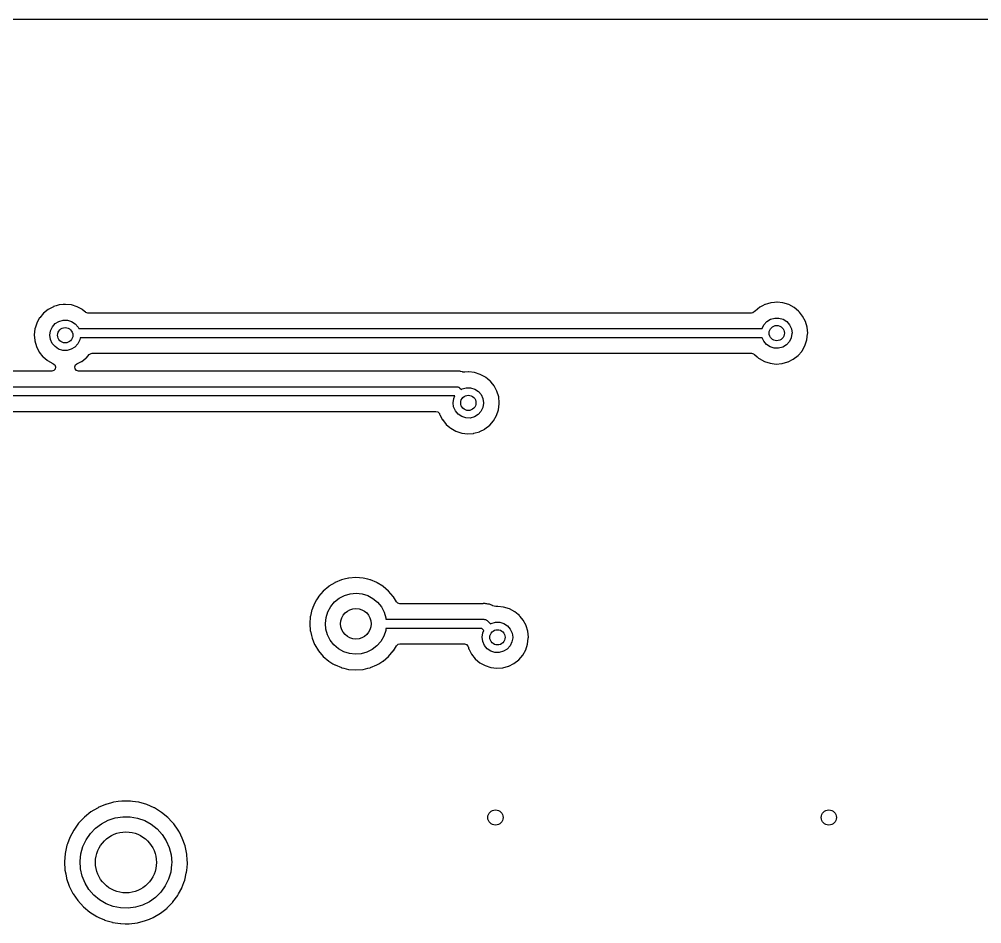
# Model space of a CAD drawing. Extents: x 41 to 172, y -227 to -42.
# Drawn here: x 58.18 to 89.72, y -72.06 to -42.42 of the extents above; entities that cross this region are included whole.
import ezdxf

# ---------------------------------------------------------------- set-up
doc = ezdxf.new("R2010")
doc.units = 0
doc.layers.add('BLACK', color=7, linetype='CONTINUOUS')

msp = doc.modelspace()

# ---------------------------------------------------------------- linework, layer by layer
at = {"layer": 'BLACK', "linetype": 'CONTINUOUS'}
for p, q in [((40.6395, -42.4185), (171.451, -42.4185)), ((82.8062, -51.7113), (82.7011, -51.7422)), ((82.8121, -51.7096), (82.8062, -51.7113)), ((82.8062, -51.7113), (82.8062, -51.7113)), ((82.8182, -51.709), (82.8121, -51.7096)), ((82.8183, -51.709), (82.8182, -51.709)), ((82.9266, -51.6992), (82.8183, -51.709)), ((83.0091, -51.6916), (82.9266, -51.6992)), ((83.0152, -51.6923), (83.0091, -51.6916)), ((83.1996, -51.7117), (83.0152, -51.6923)), ((83.0152, -51.6923), (83.0152, -51.6923)), ((83.2058, -51.7123), (83.1996, -51.7117)), ((83.1996, -51.7117), (83.1996, -51.7117)), ((83.3947, -51.7708), (83.2058, -51.7123)), ((59.1351, -51.9276), (58.981, -52.0515)), ((59.2141, -51.8862), (59.1351, -51.9276)), ((59.3049, -51.8388), (59.2141, -51.8862)), ((59.3104, -51.8359), (59.3049, -51.8388)), ((59.3049, -51.8388), (59.3049, -51.8388)), ((59.3923, -51.8118), (59.3104, -51.8359)), ((59.4942, -51.7818), (59.3923, -51.8118)), ((59.5001, -51.7801), (59.4942, -51.7818)), ((59.4942, -51.7818), (59.4942, -51.7818)), ((59.5062, -51.7795), (59.5001, -51.7801)), ((59.5063, -51.7795), (59.5062, -51.7795)), ((59.6257, -51.7687), (59.5063, -51.7795)), ((59.6971, -51.7622), (59.6257, -51.7687)), ((59.7032, -51.7628), (59.6971, -51.7622)), ((59.8876, -51.7822), (59.7032, -51.7628)), ((59.7032, -51.7628), (59.7032, -51.7628)), ((59.8938, -51.7828), (59.8876, -51.7822)), ((59.8876, -51.7822), (59.8876, -51.7822)), ((60.0827, -51.8413), (59.8938, -51.7828)), ((60.2567, -51.9354), (60.0827, -51.8413)), ((60.2614, -51.9393), (60.2567, -51.9354)), ((60.356, -52.0176), (60.2614, -51.9393)), ((60.2614, -51.9393), (60.2614, -51.9393)), ((60.3682, -52.0265), (60.356, -52.0176)), ((60.4364, -52.0465), (60.3682, -52.0265)), ((82.2758, -52.0015), (82.2166, -52.0408)), ((82.289, -51.9857), (82.2758, -52.0015)), ((82.293, -51.981), (82.289, -51.9857)), ((82.4471, -51.857), (82.293, -51.981)), ((82.5336, -51.8118), (82.4471, -51.857)), ((82.6169, -51.7683), (82.5336, -51.8118)), ((82.6224, -51.7654), (82.6169, -51.7683)), ((82.6169, -51.7683), (82.6169, -51.7683)), ((82.7011, -51.7422), (82.6224, -51.7654)), ((83.5687, -51.8649), (83.3947, -51.7708)), ((83.5734, -51.8688), (83.5687, -51.8649)), ((83.7163, -51.987), (83.5734, -51.8688)), ((83.5734, -51.8688), (83.5734, -51.8688)), ((83.7211, -51.9909), (83.7163, -51.987)), ((83.725, -51.9957), (83.7211, -51.9909)), ((83.7469, -52.0226), (83.725, -51.9957)), ((83.725, -51.9957), (83.725, -51.9957)), ((83.8461, -52.1442), (83.7469, -52.0226)), ((58.7869, -52.3247), (58.7586, -52.3763)), ((58.8509, -52.2084), (58.7869, -52.3247)), ((58.8538, -52.203), (58.8509, -52.2084)), ((58.8509, -52.2084), (58.8509, -52.2084)), ((58.981, -52.0515), (58.8538, -52.203)), ((59.3659, -52.3947), (59.4858, -52.3191)), ((59.4858, -52.3191), (59.6221, -52.2801)), ((59.6221, -52.2801), (59.7639, -52.281)), ((59.7639, -52.281), (59.8997, -52.3216)), ((59.8997, -52.3216), (60.0187, -52.3987)), ((82.1792, -52.0465), (60.4364, -52.0465)), ((82.2166, -52.0408), (82.1792, -52.0465)), ((82.5841, -52.4305), (82.6779, -52.3242)), ((82.6779, -52.3242), (82.7978, -52.2486)), ((82.7978, -52.2486), (82.9341, -52.2096)), ((82.9341, -52.2096), (83.0759, -52.2105)), ((83.0759, -52.2105), (83.2117, -52.2511)), ((83.2117, -52.2511), (83.3307, -52.3282)), ((83.3307, -52.3282), (83.4232, -52.4356)), ((83.9389, -52.3188), (83.8461, -52.1442)), ((83.9961, -52.5082), (83.9389, -52.3188)), ((58.6988, -52.5648), (58.6767, -52.7614)), ((58.7148, -52.5143), (58.6988, -52.5648)), ((58.7567, -52.3822), (58.7148, -52.5143)), ((58.7586, -52.3763), (58.7567, -52.3822)), ((58.7567, -52.3822), (58.7567, -52.3822)), ((59.19, -52.7694), (59.2118, -52.6293)), ((59.2118, -52.6293), (59.2721, -52.501)), ((59.2721, -52.501), (59.3659, -52.3947)), ((60.0187, -52.3987), (60.1112, -52.5061)), ((60.1112, -52.5061), (60.1334, -52.555)), ((60.1334, -52.555), (82.5256, -52.555)), ((82.5256, -52.555), (82.5841, -52.4305)), ((83.4232, -52.4356), (83.4819, -52.5647)), ((83.4819, -52.5647), (83.502, -52.705)), ((84.0154, -52.705), (83.9961, -52.5082)), ((58.6767, -52.7614), (58.6772, -52.7675)), ((58.6772, -52.7675), (58.6914, -52.9368)), ((58.6914, -52.9368), (58.6933, -52.9584)), ((58.6933, -52.9584), (58.7478, -53.1486)), ((59.2084, -52.91), (59.19, -52.7694)), ((59.2655, -53.0397), (59.2084, -52.91)), ((60.1663, -52.9275), (60.1045, -53.0551)), ((60.1785, -52.855), (60.1663, -52.9275)), ((82.5273, -52.855), (60.1785, -52.855)), ((82.5775, -52.9692), (82.5273, -52.855)), ((82.6687, -53.0777), (82.5775, -52.9692)), ((83.4783, -52.857), (83.4165, -52.9846)), ((83.5019, -52.7172), (83.4783, -52.857)), ((83.502, -52.705), (83.5019, -52.7172)), ((83.9278, -53.1172), (83.9902, -52.9295)), ((83.9902, -52.9295), (84.015, -52.7333)), ((84.015, -52.7333), (84.0154, -52.705)), ((58.7478, -53.1486), (58.7506, -53.154)), ((58.7506, -53.154), (58.8245, -53.2979)), ((59.3567, -53.1482), (59.2655, -53.0397)), ((59.4747, -53.2268), (59.3567, -53.1482)), ((59.6101, -53.2691), (59.4747, -53.2268)), ((59.7518, -53.2717), (59.6101, -53.2691)), ((59.8886, -53.2344), (59.7518, -53.2717)), ((60.0094, -53.1602), (59.8886, -53.2344)), ((60.1045, -53.0551), (60.0094, -53.1602)), ((82.7867, -53.1563), (82.6687, -53.0777)), ((82.9221, -53.1986), (82.7867, -53.1563)), ((83.0638, -53.2012), (82.9221, -53.1986)), ((83.2006, -53.1639), (83.0638, -53.2012)), ((83.3214, -53.0897), (83.2006, -53.1639)), ((83.4165, -52.9846), (83.3214, -53.0897)), ((83.826, -53.2938), (83.8301, -53.2891)), ((83.8301, -53.2891), (83.9278, -53.1172)), ((58.8245, -53.2979), (58.8382, -53.3245)), ((58.8382, -53.3245), (58.961, -53.4795)), ((58.961, -53.4795), (58.9657, -53.4835)), ((58.9657, -53.4835), (58.9657, -53.4835)), ((58.9657, -53.4835), (59.0961, -53.5944)), ((59.0961, -53.5944), (59.1116, -53.6076)), ((59.1116, -53.6076), (59.2843, -53.7041)), ((60.233, -53.6311), (60.3715, -53.5229)), ((60.3715, -53.5229), (60.384, -53.5132)), ((60.384, -53.5132), (60.3888, -53.5094)), ((60.3888, -53.5094), (60.4771, -53.4072)), ((60.4771, -53.4072), (60.5367, -53.3687)), ((60.5367, -53.3687), (60.5724, -53.3635)), ((60.5724, -53.3635), (82.1765, -53.3635)), ((82.1765, -53.3635), (82.2446, -53.3835)), ((82.2446, -53.3835), (82.2671, -53.402)), ((82.2671, -53.402), (82.2692, -53.4041)), ((82.2692, -53.4041), (82.273, -53.409)), ((82.273, -53.409), (82.3606, -53.4835)), ((82.3606, -53.4835), (82.407, -53.5229)), ((82.407, -53.5229), (82.4236, -53.5371)), ((82.4236, -53.5371), (82.5963, -53.6336)), ((83.374, -53.647), (83.5395, -53.5634)), ((83.5395, -53.5634), (83.545, -53.5606)), ((83.5395, -53.5634), (83.5395, -53.5634)), ((83.545, -53.5606), (83.7008, -53.4389)), ((83.7008, -53.4389), (83.8187, -53.3023)), ((83.8187, -53.3023), (83.826, -53.2938)), ((83.826, -53.2938), (83.826, -53.2938)), ((59.2843, -53.7041), (59.2902, -53.706)), ((59.2902, -53.706), (59.2958, -53.7085)), ((59.2958, -53.7085), (59.2952, -53.7099)), ((59.2952, -53.7099), (59.3476, -53.7457)), ((59.3631, -53.8811), (59.3151, -53.9334)), ((59.3476, -53.7457), (59.3753, -53.8111)), ((59.3753, -53.8111), (59.3631, -53.8811)), ((60.003, -53.8076), (60.0325, -53.743)), ((60.0131, -53.8778), (60.003, -53.8076)), ((60.0596, -53.9315), (60.0131, -53.8778)), ((60.0325, -53.743), (60.0709, -53.713)), ((60.0709, -53.713), (60.2275, -53.6339)), ((60.2275, -53.6339), (60.233, -53.6311)), ((60.2275, -53.6339), (60.2275, -53.6339)), ((82.5963, -53.6336), (82.7844, -53.6947)), ((82.7844, -53.6947), (82.9808, -53.7182)), ((82.9808, -53.7182), (82.9869, -53.7177)), ((82.9869, -53.7177), (83.1718, -53.7035)), ((82.9869, -53.7177), (82.9869, -53.7177)), ((83.1718, -53.7035), (83.178, -53.703)), ((83.1718, -53.7035), (83.1718, -53.7035)), ((83.178, -53.703), (83.3685, -53.6498)), ((83.3685, -53.6498), (83.374, -53.647)), ((83.374, -53.647), (83.374, -53.647)), ((59.2501, -53.9515), (49.3633, -53.9515)), ((59.3151, -53.9334), (59.2501, -53.9515)), ((60.1277, -53.9515), (60.0596, -53.9315)), ((72.48, -53.9515), (60.1277, -53.9515)), ((72.4919, -53.9509), (72.48, -53.9515)), ((72.5378, -53.9466), (72.4919, -53.9509)), ((72.5457, -53.9478), (72.5378, -53.9466)), ((72.559, -53.9499), (72.5457, -53.9478)), ((72.5787, -53.9515), (72.559, -53.9499)), ((72.6002, -53.9515), (72.5787, -53.9515)), ((72.6169, -53.9558), (72.6002, -53.9515)), ((72.6449, -53.963), (72.6169, -53.9558)), ((72.6566, -53.9654), (72.6449, -53.963)), ((72.7022, -53.9726), (72.6566, -53.9654)), ((72.7176, -53.9793), (72.7022, -53.9726)), ((72.779, -53.9891), (72.7176, -53.9793)), ((72.9051, -53.9776), (72.779, -53.9891)), ((72.9112, -53.9783), (72.9051, -53.9776)), ((73.0956, -53.9977), (72.9112, -53.9783)), ((72.9112, -53.9783), (72.9112, -53.9783)), ((73.1018, -53.9983), (73.0956, -53.9977)), ((73.0956, -53.9977), (73.0956, -53.9977)), ((73.2907, -54.0568), (73.1018, -53.9983)), ((73.4647, -54.1509), (73.2907, -54.0568)), ((73.4694, -54.1548), (73.4647, -54.1509)), ((73.5221, -54.1984), (73.4694, -54.1548)), ((73.4694, -54.1548), (73.4694, -54.1548)), ((73.6171, -54.2769), (73.5221, -54.1984)), ((48.74, -54.46), (72.517, -54.46)), ((72.517, -54.46), (72.5361, -54.4651)), ((72.5361, -54.4651), (72.5558, -54.4651)), ((72.5558, -54.4651), (72.5729, -54.475)), ((72.5729, -54.475), (72.592, -54.4801)), ((72.592, -54.4801), (72.606, -54.4941)), ((72.606, -54.4941), (72.6231, -54.5039)), ((72.6231, -54.5039), (72.6692, -54.5501)), ((72.6692, -54.5501), (72.6938, -54.5346)), ((72.6938, -54.5346), (72.8301, -54.4956)), ((72.8301, -54.4956), (72.9719, -54.4965)), ((72.9719, -54.4965), (73.1077, -54.5371)), ((73.1077, -54.5371), (73.2267, -54.6142)), ((73.621, -54.2817), (73.6171, -54.2769)), ((73.6464, -54.3129), (73.621, -54.2817)), ((73.621, -54.2817), (73.621, -54.2817)), ((73.7421, -54.4302), (73.6464, -54.3129)), ((73.803, -54.5448), (73.7421, -54.4302)), ((73.8349, -54.6048), (73.803, -54.5448)), ((72.4549, -54.76), (48.74, -54.76)), ((72.398, -54.9849), (72.4198, -54.8448)), ((72.4198, -54.8448), (72.4581, -54.7633)), ((72.4581, -54.7633), (72.4549, -54.76)), ((73.2267, -54.6142), (73.3192, -54.7216)), ((73.3192, -54.7216), (73.3779, -54.8507)), ((73.3779, -54.8507), (73.398, -54.991)), ((73.8921, -54.7942), (73.8349, -54.6048)), ((73.9114, -54.991), (73.8921, -54.7942)), ((72.4164, -55.1255), (72.398, -54.9849)), ((72.4735, -55.2552), (72.4164, -55.1255)), ((73.3743, -55.143), (73.3125, -55.2706)), ((73.3979, -55.0032), (73.3743, -55.143)), ((73.398, -54.991), (73.3979, -55.0032)), ((73.8862, -55.2155), (73.911, -55.0193)), ((73.911, -55.0193), (73.9114, -54.991)), ((49.3635, -55.2685), (71.8334, -55.2685)), ((71.8334, -55.2685), (71.9016, -55.2885)), ((71.9016, -55.2885), (71.948, -55.3422)), ((71.948, -55.3422), (71.9521, -55.353)), ((71.9521, -55.353), (71.9541, -55.3581)), ((71.9541, -55.3581), (71.9558, -55.364)), ((71.9558, -55.364), (71.9586, -55.3695)), ((71.9586, -55.3695), (71.9586, -55.3695)), ((71.9586, -55.3695), (72.0413, -55.5304)), ((72.5647, -55.3637), (72.4735, -55.2552)), ((72.6827, -55.4423), (72.5647, -55.3637)), ((72.8181, -55.4846), (72.6827, -55.4423)), ((72.9598, -55.4872), (72.8181, -55.4846)), ((73.0966, -55.4499), (72.9598, -55.4872)), ((73.2174, -55.3757), (73.0966, -55.4499)), ((73.3125, -55.2706), (73.2174, -55.3757)), ((73.7261, -55.5751), (73.8238, -55.4032)), ((73.8238, -55.4032), (73.8862, -55.2155)), ((72.0413, -55.5304), (72.0462, -55.54)), ((72.0462, -55.54), (72.169, -55.695)), ((72.169, -55.695), (72.1737, -55.6989)), ((72.1737, -55.6989), (72.1737, -55.6989)), ((72.1737, -55.6989), (72.2917, -55.7994)), ((72.2917, -55.7994), (72.3196, -55.8231)), ((73.441, -55.8466), (73.5968, -55.7249)), ((73.5968, -55.7249), (73.7261, -55.5751)), ((72.3196, -55.8231), (72.4923, -55.9196)), ((72.4923, -55.9196), (72.6804, -55.9807)), ((72.6804, -55.9807), (72.8768, -56.0042)), ((72.8768, -56.0042), (72.8829, -56.0037)), ((72.8829, -56.0037), (73.0678, -55.9895)), ((72.8829, -56.0037), (72.8829, -56.0037)), ((73.0678, -55.9895), (73.074, -55.989)), ((73.0678, -55.9895), (73.0678, -55.9895)), ((73.074, -55.989), (73.2645, -55.9358)), ((73.2645, -55.9358), (73.27, -55.933)), ((73.27, -55.933), (73.4355, -55.8494)), ((73.27, -55.933), (73.27, -55.933)), ((73.4355, -55.8494), (73.441, -55.8466)), ((73.4355, -55.8494), (73.4355, -55.8494)), ((68.7428, -60.7928), (68.5326, -60.8799)), ((68.7474, -60.7909), (68.7428, -60.7928)), ((68.7428, -60.7928), (68.7428, -60.7928)), ((68.8285, -60.7714), (68.7474, -60.7909)), ((68.9735, -60.7366), (68.8285, -60.7714)), ((68.9783, -60.7355), (68.9735, -60.7366)), ((68.9735, -60.7366), (68.9735, -60.7366)), ((69.215, -60.7168), (68.9783, -60.7355)), ((69.4517, -60.7355), (69.215, -60.7168)), ((69.4565, -60.7366), (69.4517, -60.7355)), ((69.6015, -60.7714), (69.4565, -60.7366)), ((69.4565, -60.7366), (69.4565, -60.7366)), ((69.6826, -60.7909), (69.6015, -60.7714)), ((69.6872, -60.7928), (69.6826, -60.7909)), ((69.8974, -60.8799), (69.6872, -60.7928)), ((69.6872, -60.7928), (69.6872, -60.7928)), ((68.145, -61.16), (67.9908, -61.3406)), ((68.3256, -61.0058), (68.145, -61.16)), ((68.3298, -61.0032), (68.3256, -61.0058)), ((68.5238, -60.8843), (68.3298, -61.0032)), ((68.3298, -61.0032), (68.3298, -61.0032)), ((68.528, -60.8818), (68.5238, -60.8843)), ((68.5326, -60.8799), (68.528, -60.8818)), ((68.5326, -60.8799), (68.5326, -60.8799)), ((69.902, -60.8818), (69.8974, -60.8799)), ((69.8974, -60.8799), (69.8974, -60.8799)), ((69.9062, -60.8843), (69.902, -60.8818)), ((70.1002, -61.0032), (69.9062, -60.8843)), ((70.1044, -61.0058), (70.1002, -61.0032)), ((70.1002, -61.0032), (70.1002, -61.0032)), ((70.285, -61.16), (70.1044, -61.0058)), ((70.4392, -61.3406), (70.285, -61.16)), ((67.9246, -61.4487), (67.8668, -61.543)), ((67.9882, -61.3448), (67.9246, -61.4487)), ((67.9908, -61.3406), (67.9882, -61.3448)), ((67.9882, -61.3448), (67.9882, -61.3448)), ((68.5153, -61.5155), (68.6674, -61.3932)), ((68.6674, -61.3932), (68.8404, -61.3028)), ((68.8404, -61.3028), (69.0276, -61.2477)), ((69.0276, -61.2477), (69.222, -61.23)), ((69.222, -61.23), (69.4161, -61.2504)), ((69.4161, -61.2504), (69.6025, -61.3081)), ((69.6025, -61.3081), (69.7742, -61.401)), ((69.7742, -61.401), (69.9246, -61.5254)), ((70.4418, -61.3448), (70.4392, -61.3406)), ((70.5438, -61.5113), (70.4418, -61.3448)), ((70.4418, -61.3448), (70.4418, -61.3448)), ((67.7747, -61.7672), (67.7246, -61.976)), ((67.7759, -61.7624), (67.7747, -61.7672)), ((67.8043, -61.6938), (67.7759, -61.7624)), ((67.8649, -61.5476), (67.8043, -61.6938)), ((67.8668, -61.543), (67.8649, -61.5476)), ((67.8649, -61.5476), (67.8649, -61.5476)), ((68.2959, -61.8361), (68.3899, -61.665)), ((68.3899, -61.665), (68.5153, -61.5155)), ((69.9246, -61.5254), (70.0479, -61.6766)), ((70.0479, -61.6766), (70.1395, -61.8489)), ((70.5831, -61.5515), (70.5438, -61.5113)), ((70.6512, -61.5715), (70.5831, -61.5515)), ((73.369, -61.5715), (70.6512, -61.5715)), ((73.3809, -61.5709), (73.369, -61.5715)), ((73.4268, -61.5666), (73.3809, -61.5709)), ((73.4347, -61.5678), (73.4268, -61.5666)), ((73.448, -61.5699), (73.4347, -61.5678)), ((73.4677, -61.5715), (73.448, -61.5699)), ((73.4892, -61.5715), (73.4677, -61.5715)), ((73.5059, -61.5758), (73.4892, -61.5715)), ((73.5339, -61.583), (73.5059, -61.5758)), ((73.5456, -61.5854), (73.5339, -61.583)), ((73.5912, -61.5926), (73.5456, -61.5854)), ((73.6109, -61.6011), (73.5912, -61.5926)), ((73.6296, -61.6075), (73.6109, -61.6011)), ((73.6503, -61.6129), (73.6296, -61.6075)), ((73.6573, -61.6167), (73.6503, -61.6129)), ((73.6908, -61.6351), (73.6573, -61.6167)), ((73.6573, -61.6167), (73.6573, -61.6167)), ((73.7015, -61.6403), (73.6908, -61.6351)), ((73.7388, -61.6565), (73.7015, -61.6403)), ((73.8003, -61.6664), (73.7388, -61.6565)), ((73.8576, -61.6611), (73.8003, -61.6664)), ((73.8637, -61.6618), (73.8576, -61.6611)), ((74.0481, -61.6812), (73.8637, -61.6618)), ((73.8637, -61.6618), (73.8637, -61.6618)), ((74.0543, -61.6818), (74.0481, -61.6812)), ((74.0481, -61.6812), (74.0481, -61.6812)), ((74.2432, -61.7403), (74.0543, -61.6818)), ((74.4172, -61.8344), (74.2432, -61.7403)), ((67.7205, -61.9933), (67.7018, -62.23)), ((67.7246, -61.976), (67.7205, -61.9933)), ((68.2151, -62.216), (68.2369, -62.0221)), ((68.2369, -62.0221), (68.2959, -61.8361)), ((70.1395, -61.8489), (70.196, -62.0358)), ((70.196, -62.0358), (70.2003, -62.08)), ((70.2003, -62.08), (73.406, -62.08)), ((73.406, -62.08), (73.4251, -62.0851)), ((73.4251, -62.0851), (73.4448, -62.0851)), ((73.4448, -62.0851), (73.4619, -62.095)), ((73.4619, -62.095), (73.481, -62.1001)), ((73.481, -62.1001), (73.495, -62.1141)), ((73.495, -62.1141), (73.5121, -62.1239)), ((74.4219, -61.8383), (74.4172, -61.8344)), ((74.528, -61.9261), (74.4219, -61.8383)), ((74.4219, -61.8383), (74.4219, -61.8383)), ((74.5696, -61.9604), (74.528, -61.9261)), ((74.5735, -61.9652), (74.5696, -61.9604)), ((74.5964, -61.9933), (74.5735, -61.9652)), ((74.5735, -61.9652), (74.5735, -61.9652)), ((74.6946, -62.1137), (74.5964, -61.9933)), ((74.7874, -62.2883), (74.6946, -62.1137)), ((67.7018, -62.23), (67.7205, -62.4667)), ((68.2314, -62.4105), (68.2151, -62.216)), ((68.2852, -62.5981), (68.2314, -62.4105)), ((70.1992, -62.38), (70.1901, -62.4515)), ((73.3439, -62.38), (70.1992, -62.38)), ((73.4106, -62.4468), (73.3439, -62.38)), ((73.5121, -62.1239), (73.6217, -62.2336)), ((73.6217, -62.2336), (73.6463, -62.2181)), ((73.6463, -62.2181), (73.7826, -62.1791)), ((73.7826, -62.1791), (73.9244, -62.18)), ((73.9244, -62.18), (74.0602, -62.2206)), ((74.0602, -62.2206), (74.1792, -62.2977)), ((74.1792, -62.2977), (74.2717, -62.4051)), ((74.2717, -62.4051), (74.3304, -62.5342)), ((74.7892, -62.2942), (74.7874, -62.2883)), ((74.8427, -62.4715), (74.7892, -62.2942)), ((67.7205, -62.4667), (67.7216, -62.4715)), ((67.7216, -62.4715), (67.7216, -62.4715)), ((67.7216, -62.4715), (67.7566, -62.6174)), ((67.7566, -62.6174), (67.7759, -62.6976)), ((67.7759, -62.6976), (67.7778, -62.7022)), ((67.7778, -62.7022), (67.7778, -62.7022)), ((67.7778, -62.7022), (67.8617, -62.9049)), ((68.3744, -62.7717), (68.2852, -62.5981)), ((70.1285, -62.6367), (70.0321, -62.8064)), ((70.1901, -62.4515), (70.1285, -62.6367)), ((73.3505, -62.6684), (73.3723, -62.5283)), ((73.3689, -62.809), (73.3505, -62.6684)), ((73.3723, -62.5283), (73.4106, -62.4468)), ((74.3504, -62.6867), (74.3268, -62.8265)), ((74.3304, -62.5342), (74.3505, -62.6745)), ((74.3505, -62.6745), (74.3504, -62.6867)), ((74.8389, -62.8971), (74.8635, -62.7028)), ((74.8446, -62.4777), (74.8427, -62.4715)), ((74.8639, -62.6745), (74.8446, -62.4777)), ((74.8635, -62.7028), (74.8639, -62.6745)), ((67.8617, -62.9049), (67.8668, -62.917)), ((67.8668, -62.917), (67.8693, -62.9212)), ((67.8693, -62.9212), (67.9882, -63.1152)), ((68.4957, -62.9247), (68.3744, -62.7717)), ((68.6443, -63.0511), (68.4957, -62.9247)), ((68.8147, -63.1464), (68.6443, -63.0511)), ((69.9046, -62.9542), (69.7508, -63.0743)), ((70.0321, -62.8064), (69.9046, -62.9542)), ((70.4418, -63.1152), (70.5438, -62.9487)), ((70.5438, -62.9487), (70.5965, -62.901)), ((70.5965, -62.901), (70.6512, -62.8885)), ((70.6512, -62.8885), (72.7677, -62.8885)), ((72.7677, -62.8885), (72.8358, -62.9085)), ((72.8358, -62.9085), (72.8823, -62.9622)), ((72.8823, -62.9622), (72.8888, -62.9798)), ((72.8888, -62.9798), (72.8979, -63.0113)), ((72.8979, -63.0113), (72.9083, -63.0475)), ((72.9083, -63.0475), (72.9111, -63.053)), ((72.9111, -63.053), (72.9689, -63.1656)), ((73.426, -62.9387), (73.3689, -62.809)), ((73.5172, -63.0472), (73.426, -62.9387)), ((73.6352, -63.1258), (73.5172, -63.0472)), ((74.1699, -63.0592), (74.0491, -63.1334)), ((74.265, -62.9541), (74.1699, -63.0592)), ((74.3268, -62.8265), (74.265, -62.9541)), ((74.7763, -63.0867), (74.8387, -62.899)), ((74.8387, -62.899), (74.8389, -62.8971)), ((67.9882, -63.1152), (67.9882, -63.1152)), ((67.9882, -63.1152), (67.9908, -63.1194)), ((67.9908, -63.1194), (68.145, -63.3)), ((68.145, -63.3), (68.3256, -63.4542)), ((69.0003, -63.2067), (68.8147, -63.1464)), ((69.1941, -63.2298), (69.0003, -63.2067)), ((69.3886, -63.2148), (69.1941, -63.2298)), ((69.5766, -63.1623), (69.3886, -63.2148)), ((69.7508, -63.0743), (69.5766, -63.1623)), ((70.1044, -63.4542), (70.285, -63.3)), ((70.285, -63.3), (70.4392, -63.1194)), ((70.4392, -63.1194), (70.4418, -63.1152)), ((70.4418, -63.1152), (70.4418, -63.1152)), ((72.9689, -63.1656), (72.9987, -63.2235)), ((72.9987, -63.2235), (73.1215, -63.3785)), ((73.1215, -63.3785), (73.1262, -63.3824)), ((73.1262, -63.3824), (73.1262, -63.3824)), ((73.1262, -63.3824), (73.2135, -63.4568)), ((73.7706, -63.1681), (73.6352, -63.1258)), ((73.9123, -63.1707), (73.7706, -63.1681)), ((74.0491, -63.1334), (73.9123, -63.1707)), ((74.5493, -63.4084), (74.6786, -63.2586)), ((74.6786, -63.2586), (74.7763, -63.0867)), ((68.3256, -63.4542), (68.3298, -63.4568)), ((68.3298, -63.4568), (68.3298, -63.4568)), ((68.3298, -63.4568), (68.4621, -63.5378)), ((68.4621, -63.5378), (68.528, -63.5782)), ((68.528, -63.5782), (68.5326, -63.5801)), ((68.5326, -63.5801), (68.5326, -63.5801)), ((68.5326, -63.5801), (68.7428, -63.6672)), ((68.7428, -63.6672), (68.7474, -63.6691)), ((68.7474, -63.6691), (68.8227, -63.6872)), ((68.8227, -63.6872), (68.9735, -63.7234)), ((69.4565, -63.7234), (69.6073, -63.6872)), ((69.6073, -63.6872), (69.6826, -63.6691)), ((69.6826, -63.6691), (69.6872, -63.6672)), ((69.6872, -63.6672), (69.8974, -63.5801)), ((69.8974, -63.5801), (69.902, -63.5782)), ((69.8974, -63.5801), (69.8974, -63.5801)), ((69.902, -63.5782), (69.9679, -63.5378)), ((69.9679, -63.5378), (70.1002, -63.4568)), ((70.1002, -63.4568), (70.1044, -63.4542)), ((70.1002, -63.4568), (70.1002, -63.4568)), ((73.2135, -63.4568), (73.2721, -63.5066)), ((73.2721, -63.5066), (73.4448, -63.6031)), ((73.4448, -63.6031), (73.6329, -63.6642)), ((73.6329, -63.6642), (73.8293, -63.6877)), ((73.8293, -63.6877), (73.8354, -63.6872)), ((73.8354, -63.6872), (74.0203, -63.673)), ((73.8354, -63.6872), (73.8354, -63.6872)), ((74.0203, -63.673), (74.0265, -63.6725)), ((74.0203, -63.673), (74.0203, -63.673)), ((74.0265, -63.6725), (74.217, -63.6193)), ((74.217, -63.6193), (74.2225, -63.6165)), ((74.2225, -63.6165), (74.388, -63.5329)), ((74.2225, -63.6165), (74.2225, -63.6165)), ((74.388, -63.5329), (74.3935, -63.5301)), ((74.388, -63.5329), (74.388, -63.5329)), ((74.3935, -63.5301), (74.5493, -63.4084)), ((68.9735, -63.7234), (68.9735, -63.7234)), ((68.9735, -63.7234), (68.9783, -63.7245)), ((68.9783, -63.7245), (69.215, -63.7432)), ((69.215, -63.7432), (69.4517, -63.7245)), ((69.4517, -63.7245), (69.4565, -63.7234)), ((69.4565, -63.7234), (69.4565, -63.7234)), ((61.2047, -68.0986), (61.0176, -68.1498)), ((61.2776, -68.0786), (61.2047, -68.0986)), ((61.2817, -68.0775), (61.2776, -68.0786)), ((61.2776, -68.0786), (61.2776, -68.0786)), ((61.43, -68.058), (61.2817, -68.0775)), ((61.549, -68.0423), (61.43, -68.058)), ((61.5533, -68.0417), (61.549, -68.0423)), ((61.549, -68.0423), (61.549, -68.0423)), ((61.5575, -68.0418), (61.5533, -68.0417)), ((61.6833, -68.0424), (61.5575, -68.0418)), ((61.5575, -68.0418), (61.5575, -68.0418)), ((61.8271, -68.0432), (61.6833, -68.0424)), ((61.8935, -68.0526), (61.8271, -68.0432)), ((62.094, -68.0812), (61.8935, -68.0526)), ((62.0982, -68.0818), (62.094, -68.0812)), ((62.094, -68.0812), (62.094, -68.0812)), ((62.3616, -68.1568), (62.0982, -68.0818)), ((60.5307, -68.3978), (60.317, -68.5691)), ((60.5344, -68.3956), (60.5307, -68.3978)), ((60.7458, -68.2691), (60.5344, -68.3956)), ((60.5344, -68.3956), (60.5344, -68.3956)), ((60.7657, -68.2572), (60.7458, -68.2691)), ((60.7696, -68.2555), (60.7657, -68.2572)), ((60.7697, -68.2555), (60.7696, -68.2555)), ((61.0137, -68.1514), (60.7697, -68.2555)), ((61.0176, -68.1498), (61.0137, -68.1514)), ((62.3655, -68.1585), (62.3616, -68.1568)), ((62.6084, -68.2651), (62.3655, -68.1585)), ((62.3655, -68.1585), (62.3655, -68.1585)), ((62.6124, -68.2669), (62.6084, -68.2651)), ((62.8459, -68.41), (62.6124, -68.2669)), ((62.8492, -68.4127), (62.8459, -68.41)), ((63.0545, -68.5807), (62.8492, -68.4127)), ((60.317, -68.5691), (60.1285, -68.7677)), ((60.8804, -68.7817), (61.0984, -68.6682)), ((61.0984, -68.6682), (61.332, -68.5918)), ((61.332, -68.5918), (61.575, -68.5546)), ((61.575, -68.5546), (61.8208, -68.5576)), ((61.8208, -68.5576), (62.0628, -68.6007)), ((62.0628, -68.6007), (62.2946, -68.6828)), ((62.2946, -68.6828), (62.5098, -68.8016)), ((63.0578, -68.5834), (63.0545, -68.5807)), ((63.0545, -68.5807), (63.0545, -68.5807)), ((63.0607, -68.5865), (63.0578, -68.5834)), ((63.0607, -68.5866), (63.0607, -68.5865)), ((63.1741, -68.7086), (63.0607, -68.5866)), ((63.2442, -68.784), (63.1741, -68.7086)), ((59.9687, -68.9901), (59.8405, -69.2321)), ((60.1285, -68.7677), (59.9687, -68.9901)), ((60.514, -69.107), (60.6838, -68.9293)), ((60.6838, -68.9293), (60.8804, -68.7817)), ((62.5098, -68.8016), (62.7027, -68.9539)), ((62.7027, -68.9539), (62.8681, -69.1357)), ((63.2467, -68.7875), (63.2442, -68.784)), ((63.3917, -68.9939), (63.2467, -68.7875)), ((63.4017, -69.0081), (63.3917, -68.9939)), ((63.4036, -69.0119), (63.4017, -69.0081)), ((63.4299, -69.0628), (63.4036, -69.0119)), ((63.4036, -69.0119), (63.4036, -69.0119)), ((59.8391, -69.2362), (59.7636, -69.4423)), ((59.8405, -69.2321), (59.8391, -69.2361)), ((59.8391, -69.2361), (59.8391, -69.2362)), ((60.2719, -69.533), (60.3754, -69.3101)), ((60.3754, -69.3101), (60.514, -69.107)), ((62.8681, -69.1357), (63.0016, -69.3421)), ((63.0016, -69.3421), (63.0996, -69.5676)), ((63.5273, -69.2514), (63.4299, -69.0628)), ((63.6187, -69.5096), (63.5273, -69.2514)), ((59.7464, -69.4893), (59.6881, -69.7569)), ((59.7636, -69.4423), (59.7464, -69.4893)), ((60.2062, -69.7699), (60.2719, -69.533)), ((63.0996, -69.5676), (63.1595, -69.806)), ((63.6742, -69.7777), (63.6187, -69.5096)), ((59.6881, -69.7569), (59.6666, -70.0299)), ((60.1801, -70.0143), (60.2062, -69.7699)), ((63.1595, -69.806), (63.1797, -70.051)), ((63.6745, -69.782), (63.6742, -69.7777)), ((63.6881, -69.9806), (63.6745, -69.782)), ((63.6745, -69.782), (63.6745, -69.782)), ((63.6929, -70.051), (63.6881, -69.9806)), ((59.6666, -70.0299), (59.6824, -70.3033)), ((59.6824, -70.3033), (59.6832, -70.3075)), ((59.6832, -70.3075), (59.6832, -70.3075)), ((59.6832, -70.3075), (59.7074, -70.4307)), ((60.1943, -70.2597), (60.1801, -70.0143)), ((60.2483, -70.4995), (60.1943, -70.2597)), ((63.1779, -70.1242), (63.1458, -70.3679)), ((63.1797, -70.051), (63.1779, -70.1242)), ((63.6681, -70.3659), (63.6721, -70.3205)), ((63.6721, -70.3205), (63.6922, -70.0956)), ((63.6922, -70.0956), (63.6924, -70.0931)), ((63.6922, -70.0956), (63.6922, -70.0956)), ((63.6924, -70.0931), (63.6929, -70.051)), ((59.7074, -70.4307), (59.7351, -70.572)), ((59.7351, -70.572), (59.7365, -70.5761)), ((59.7365, -70.5761), (59.7365, -70.5761)), ((59.7365, -70.5761), (59.8224, -70.8271)), ((60.3408, -70.7273), (60.2483, -70.4995)), ((63.0743, -70.6031), (62.9654, -70.8235)), ((63.1458, -70.3679), (63.0743, -70.6031)), ((63.6054, -70.6369), (63.6069, -70.6328)), ((63.6069, -70.6328), (63.6585, -70.4079)), ((63.6585, -70.4079), (63.6671, -70.3701)), ((63.6671, -70.3701), (63.6681, -70.3659)), ((63.6671, -70.3701), (63.6671, -70.3701)), ((59.8224, -70.8271), (59.8238, -70.8311)), ((59.8238, -70.8311), (59.8357, -70.8548)), ((59.8357, -70.8548), (59.943, -71.0682)), ((60.4692, -70.9369), (60.3408, -70.7273)), ((60.6302, -71.1227), (60.4692, -70.9369)), ((62.9654, -70.8235), (62.822, -71.0231)), ((63.4068, -71.0793), (63.5081, -70.8928)), ((63.5081, -70.8928), (63.5101, -70.889)), ((63.5081, -70.8928), (63.5081, -70.8928)), ((63.5101, -70.889), (63.5773, -70.7112)), ((63.5773, -70.7112), (63.6054, -70.6369)), ((63.6054, -70.6369), (63.6054, -70.6369)), ((59.943, -71.0682), (59.9468, -71.0758)), ((59.9468, -71.0758), (59.9493, -71.0793)), ((59.9493, -71.0793), (59.9493, -71.0793)), ((59.9493, -71.0793), (60.0995, -71.2979)), ((60.8193, -71.2797), (60.6302, -71.1227)), ((62.6479, -71.1967), (62.4477, -71.3394)), ((62.822, -71.0231), (62.6479, -71.1967)), ((63.2199, -71.3469), (63.3769, -71.1331)), ((63.3769, -71.1331), (63.3795, -71.1297)), ((63.3795, -71.1297), (63.4068, -71.0793)), ((60.0995, -71.2979), (60.1019, -71.3015)), ((60.1019, -71.3015), (60.2863, -71.504)), ((60.2863, -71.504), (60.4963, -71.6797)), ((61.0315, -71.4037), (60.8193, -71.2797)), ((61.2612, -71.4914), (61.0315, -71.4037)), ((61.5021, -71.5404), (61.2612, -71.4914)), ((61.7477, -71.5494), (61.5021, -71.5404)), ((61.9915, -71.5182), (61.7477, -71.5494)), ((62.227, -71.4475), (61.9915, -71.5182)), ((62.4477, -71.3394), (62.227, -71.4475)), ((62.8113, -71.716), (63.0268, -71.5471)), ((63.0268, -71.5471), (63.033, -71.5407)), ((63.033, -71.5407), (63.1871, -71.3816)), ((63.1871, -71.3816), (63.2173, -71.3504)), ((63.2173, -71.3504), (63.2199, -71.3469)), ((63.2199, -71.3469), (63.2199, -71.3469)), ((60.4963, -71.6797), (60.5, -71.682)), ((60.5, -71.682), (60.7247, -71.8229)), ((60.7247, -71.8229), (60.7247, -71.8229)), ((60.7247, -71.8229), (60.7283, -71.8252)), ((60.7283, -71.8252), (60.7962, -71.8558)), ((60.7962, -71.8558), (60.974, -71.9361)), ((62.4483, -71.9066), (62.5748, -71.8542)), ((62.5748, -71.8542), (62.8113, -71.716)), ((60.974, -71.9361), (60.974, -71.9361)), ((60.974, -71.9361), (60.9779, -71.9379)), ((60.9779, -71.9379), (60.982, -71.9391)), ((60.982, -71.9391), (60.982, -71.9391)), ((60.982, -71.9391), (61.2364, -72.0145)), ((61.2364, -72.0145), (61.2364, -72.0145)), ((61.2364, -72.0145), (61.2405, -72.0157)), ((61.2405, -72.0157), (61.2447, -72.0163)), ((61.2447, -72.0163), (61.2447, -72.0163)), ((61.2447, -72.0163), (61.507, -72.0564)), ((61.507, -72.0564), (61.507, -72.0564)), ((61.507, -72.0564), (61.5112, -72.0571)), ((61.5112, -72.0571), (61.6506, -72.0593)), ((61.6506, -72.0593), (61.7807, -72.0613)), ((61.7807, -72.0613), (61.7807, -72.0613)), ((61.7807, -72.0613), (61.785, -72.0614)), ((61.785, -72.0614), (62.0569, -72.0285)), ((62.0569, -72.0285), (62.3218, -71.959)), ((62.3218, -71.959), (62.3258, -71.9574)), ((62.3258, -71.9574), (62.4483, -71.9066)), ((62.3258, -71.9574), (62.3258, -71.9574))]:
    msp.add_line(p, q, dxfattribs=at)
at = {"layer": 'BLACK'}
for centre, radius in [((59.69, -52.7755), 0.25), ((83.002, -52.705), 0.25), ((72.898, -54.991), 0.25), ((69.215, -62.23), 0.5), ((73.8505, -62.6745), 0.25), ((73.787, -68.58), 0.25), ((84.709, -68.58), 0.25), ((61.6797, -70.051), 1)]:
    msp.add_circle(centre, radius, dxfattribs=at)

doc.saveas('drawing.dxf')
